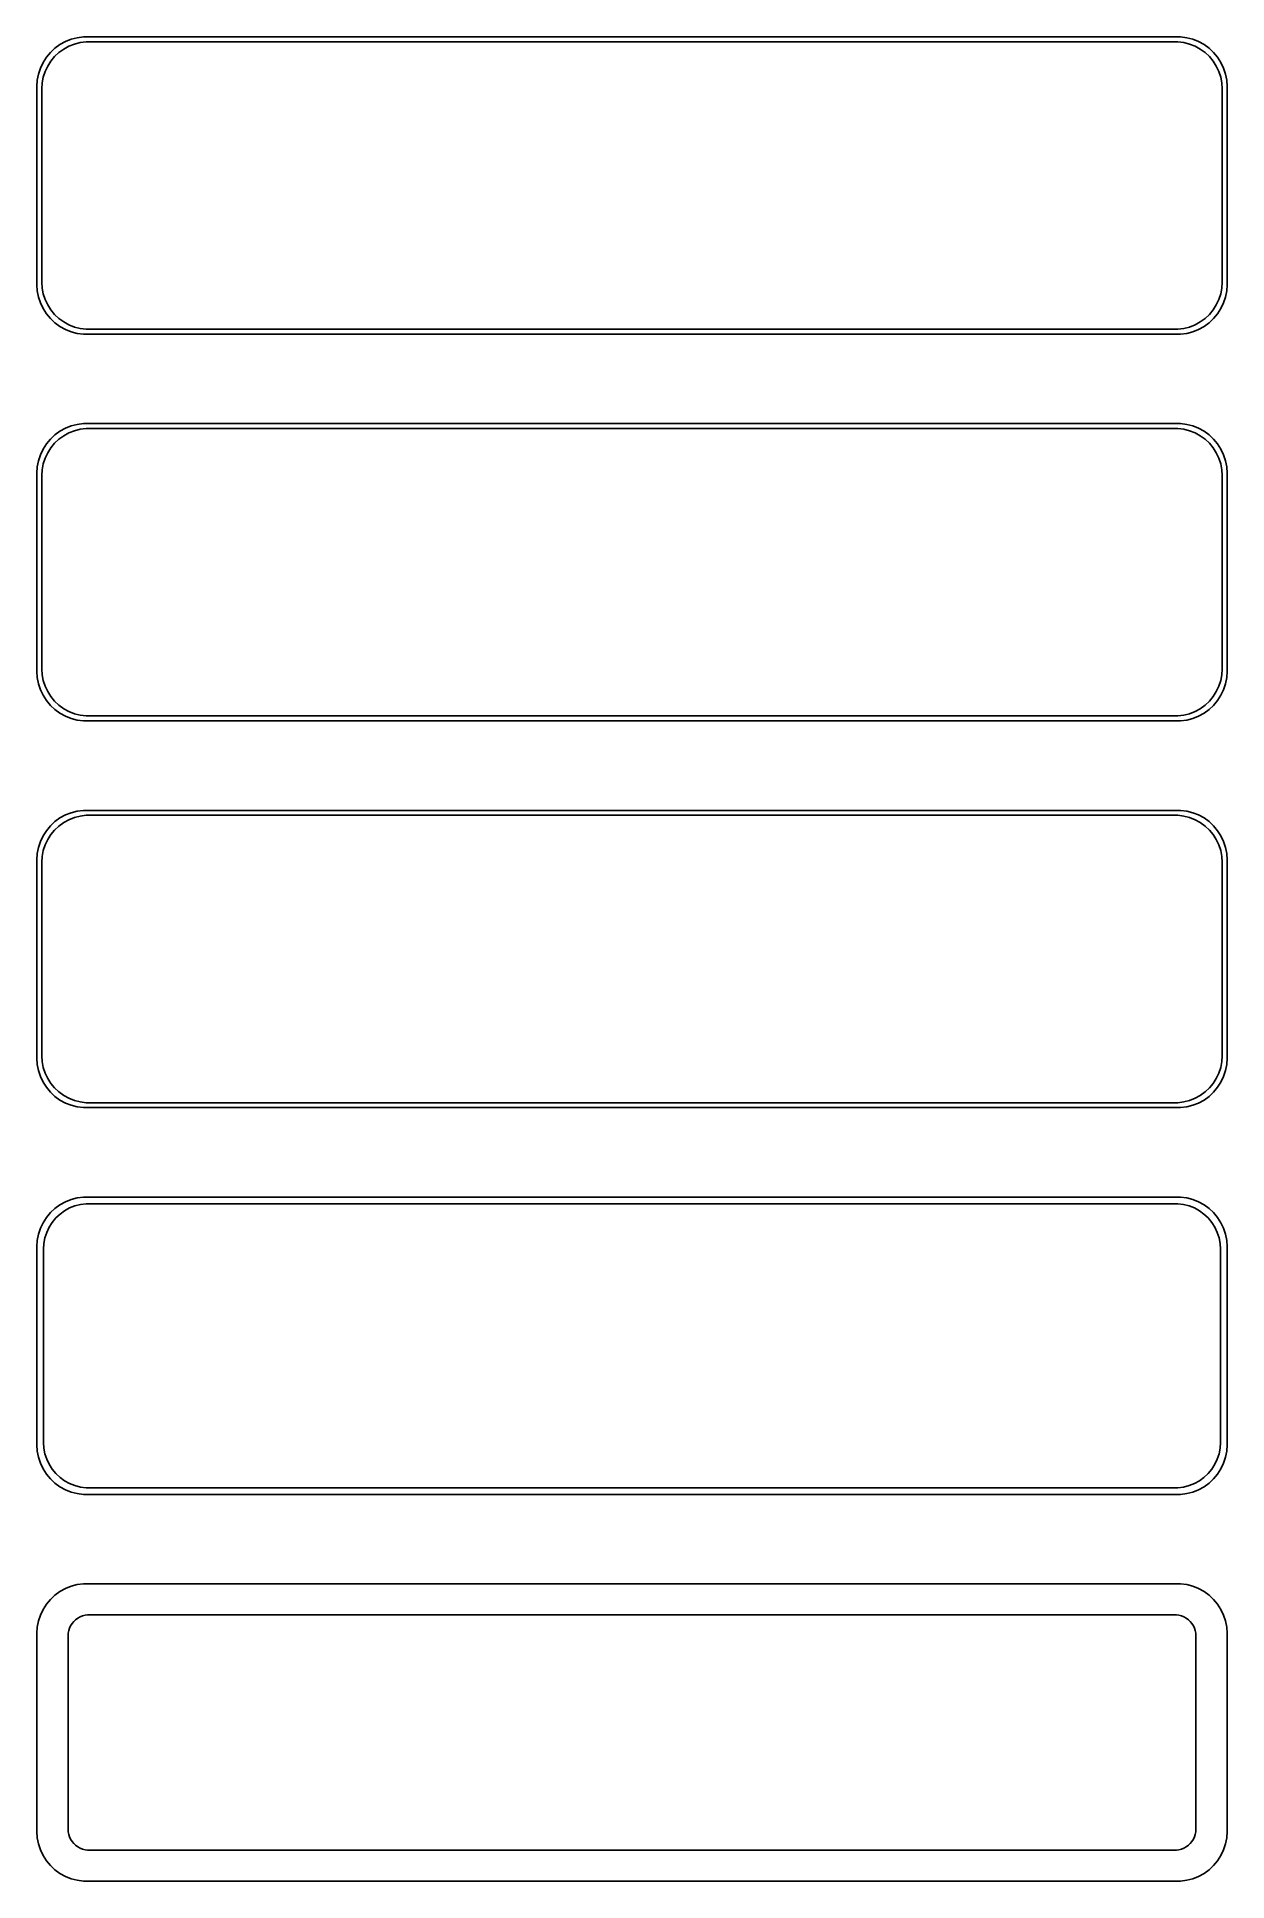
# Model space of a CAD drawing. Header units: metres. Extents: x -60 to 60, y 180 to 366.
import ezdxf

# ---------------------------------------------------------------- set-up
doc = ezdxf.new("R2010")
doc.units = ezdxf.units.M

msp = doc.modelspace()

# ---------------------------------------------------------------- linework, layer by layer
for p, q in [((-58.1871, 364.853), (-58.6448, 364.423)), ((-57.6791, 365.222), (-58.1871, 364.853)), ((-57.7778, 364.41), (-57.2952, 364.761)), ((-57.1289, 365.524), (-57.6791, 365.222)), ((-57.2952, 364.761), (-56.7724, 365.048)), ((-56.5451, 365.755), (-57.1289, 365.524)), ((-56.7724, 365.048), (-56.2178, 365.268)), ((-55.9369, 365.911), (-56.5451, 365.755)), ((-56.2178, 365.268), (-55.6401, 365.416)), ((-55.3139, 365.99), (-55.9369, 365.911)), ((-55.6401, 365.416), (-55.0482, 365.491)), ((55.3139, 365.99), (-55.3139, 365.99)), ((-55.0482, 365.491), (55.0482, 365.491)), ((55.0482, 365.491), (55.6401, 365.416)), ((55.9369, 365.911), (55.3139, 365.99)), ((55.6401, 365.416), (56.2178, 365.268)), ((56.5451, 365.755), (55.9369, 365.911)), ((56.2178, 365.268), (56.7724, 365.048)), ((57.1289, 365.524), (56.5451, 365.755)), ((56.7724, 365.048), (57.2952, 364.761)), ((57.6791, 365.222), (57.1289, 365.524)), ((57.2952, 364.761), (57.7778, 364.41)), ((58.1871, 364.853), (57.6791, 365.222)), ((58.6448, 364.423), (58.1871, 364.853)), ((-59.6489, 362.841), (-59.8429, 362.243)), ((-59.3815, 363.409), (-59.6489, 362.841)), ((-59.0451, 363.939), (-59.3815, 363.409)), ((-59.1664, 362.499), (-58.9124, 363.038)), ((-58.6448, 364.423), (-59.0451, 363.939)), ((-58.9124, 363.038), (-58.5928, 363.542)), ((-58.5928, 363.542), (-58.2126, 364.002)), ((-58.2126, 364.002), (-57.7778, 364.41)), ((57.7778, 364.41), (58.2126, 364.002)), ((58.2126, 364.002), (58.5928, 363.542)), ((58.5928, 363.542), (58.9124, 363.038)), ((59.0451, 363.939), (58.6448, 364.423)), ((58.9124, 363.038), (59.1664, 362.499)), ((59.3815, 363.409), (59.0451, 363.939)), ((59.6489, 362.841), (59.3815, 363.409)), ((59.8429, 362.243), (59.6489, 362.841)), ((-59.9606, 361.627), (-60, 361)), ((-60, 361), (-60, 341)), ((-59.8429, 362.243), (-59.9606, 361.627)), ((-59.5, 360.75), (-59.4625, 361.345)), ((-59.4625, 361.345), (-59.3508, 361.931)), ((-59.3508, 361.931), (-59.1664, 362.499)), ((59.1664, 362.499), (59.3508, 361.931)), ((59.3508, 361.931), (59.4625, 361.345)), ((59.4625, 361.345), (59.5, 360.75)), ((59.9606, 361.627), (59.8429, 362.243)), ((60, 361), (59.9606, 361.627)), ((60, 341), (60, 361)), ((-59.5, 341.25), (-59.5, 360.75)), ((59.5, 360.75), (59.5, 341.25)), ((-60, 341), (-59.9606, 340.373)), ((-59.9606, 340.373), (-59.8429, 339.757)), ((-59.4625, 340.655), (-59.5, 341.25)), ((-59.3508, 340.069), (-59.4625, 340.655)), ((59.4625, 340.655), (59.3508, 340.069)), ((59.5, 341.25), (59.4625, 340.655)), ((59.8429, 339.757), (59.9606, 340.373)), ((59.9606, 340.373), (60, 341)), ((-59.8429, 339.757), (-59.6489, 339.159)), ((-59.6489, 339.159), (-59.3815, 338.591)), ((-59.3815, 338.591), (-59.0451, 338.061)), ((-59.1664, 339.501), (-59.3508, 340.069)), ((-58.9124, 338.962), (-59.1664, 339.501)), ((-58.5928, 338.458), (-58.9124, 338.962)), ((58.9124, 338.962), (58.5928, 338.458)), ((59.1664, 339.501), (58.9124, 338.962)), ((59.0451, 338.061), (59.3815, 338.591)), ((59.3508, 340.069), (59.1664, 339.501)), ((59.3815, 338.591), (59.6489, 339.159)), ((59.6489, 339.159), (59.8429, 339.757)), ((-59.0451, 338.061), (-58.6448, 337.577)), ((-58.6448, 337.577), (-58.1871, 337.147)), ((-58.2126, 337.998), (-58.5928, 338.458)), ((-57.7778, 337.59), (-58.2126, 337.998)), ((-58.1871, 337.147), (-57.6791, 336.778)), ((-57.2952, 337.239), (-57.7778, 337.59)), ((-57.6791, 336.778), (-57.1289, 336.476)), ((-56.7724, 336.952), (-57.2952, 337.239)), ((-56.2178, 336.732), (-56.7724, 336.952)), ((-55.6401, 336.584), (-56.2178, 336.732)), ((56.2178, 336.732), (55.6401, 336.584)), ((56.7724, 336.952), (56.2178, 336.732)), ((57.2952, 337.239), (56.7724, 336.952)), ((57.1289, 336.476), (57.6791, 336.778)), ((57.7778, 337.59), (57.2952, 337.239)), ((57.6791, 336.778), (58.1871, 337.147)), ((58.2126, 337.998), (57.7778, 337.59)), ((58.1871, 337.147), (58.6448, 337.577)), ((58.5928, 338.458), (58.2126, 337.998)), ((58.6448, 337.577), (59.0451, 338.061)), ((-57.1289, 336.476), (-56.5451, 336.245)), ((-56.5451, 336.245), (-55.9369, 336.089)), ((-55.9369, 336.089), (-55.3139, 336.01)), ((-55.0482, 336.509), (-55.6401, 336.584)), ((-55.3139, 336.01), (55.3139, 336.01)), ((55.0482, 336.509), (-55.0482, 336.509)), ((55.6401, 336.584), (55.0482, 336.509)), ((55.3139, 336.01), (55.9369, 336.089)), ((55.9369, 336.089), (56.5451, 336.245)), ((56.5451, 336.245), (57.1289, 336.476)), ((-58.1871, 325.853), (-58.6448, 325.423)), ((-57.6791, 326.222), (-58.1871, 325.853)), ((-57.7778, 325.41), (-57.2952, 325.761)), ((-57.1289, 326.524), (-57.6791, 326.222)), ((-57.2952, 325.761), (-56.7724, 326.048)), ((-56.5451, 326.755), (-57.1289, 326.524)), ((-56.7724, 326.048), (-56.2178, 326.268)), ((-55.9369, 326.911), (-56.5451, 326.755)), ((-56.2178, 326.268), (-55.6401, 326.416)), ((-55.3139, 326.99), (-55.9369, 326.911)), ((-55.6401, 326.416), (-55.0482, 326.491)), ((55.3139, 326.99), (-55.3139, 326.99)), ((-55.0482, 326.491), (55.0482, 326.491)), ((55.0482, 326.491), (55.6401, 326.416)), ((55.9369, 326.911), (55.3139, 326.99)), ((55.6401, 326.416), (56.2178, 326.268)), ((56.5451, 326.755), (55.9369, 326.911)), ((56.2178, 326.268), (56.7724, 326.048)), ((57.1289, 326.524), (56.5451, 326.755)), ((56.7724, 326.048), (57.2952, 325.761)), ((57.6791, 326.222), (57.1289, 326.524)), ((57.2952, 325.761), (57.7778, 325.41)), ((58.1871, 325.853), (57.6791, 326.222)), ((58.6448, 325.423), (58.1871, 325.853)), ((-59.6489, 323.841), (-59.8429, 323.243)), ((-59.3815, 324.409), (-59.6489, 323.841)), ((-59.0451, 324.939), (-59.3815, 324.409)), ((-59.1664, 323.499), (-58.9124, 324.038)), ((-58.6448, 325.423), (-59.0451, 324.939)), ((-58.9124, 324.038), (-58.5928, 324.542)), ((-58.5928, 324.542), (-58.2126, 325.002)), ((-58.2126, 325.002), (-57.7778, 325.41)), ((57.7778, 325.41), (58.2126, 325.002)), ((58.2126, 325.002), (58.5928, 324.542)), ((58.5928, 324.542), (58.9124, 324.038)), ((59.0451, 324.939), (58.6448, 325.423)), ((58.9124, 324.038), (59.1664, 323.499)), ((59.3815, 324.409), (59.0451, 324.939)), ((59.6489, 323.841), (59.3815, 324.409)), ((59.8429, 323.243), (59.6489, 323.841)), ((-59.9606, 322.627), (-60, 322)), ((-60, 322), (-60, 302)), ((-59.8429, 323.243), (-59.9606, 322.627)), ((-59.5, 321.75), (-59.4625, 322.345)), ((-59.5, 302.25), (-59.5, 321.75)), ((-59.4625, 322.345), (-59.3508, 322.931)), ((-59.3508, 322.931), (-59.1664, 323.499)), ((59.1664, 323.499), (59.3508, 322.931)), ((59.3508, 322.931), (59.4625, 322.345)), ((59.4625, 322.345), (59.5, 321.75)), ((59.5, 321.75), (59.5, 302.25)), ((59.9606, 322.627), (59.8429, 323.243)), ((60, 322), (59.9606, 322.627)), ((60, 302), (60, 322)), ((-60, 302), (-59.9606, 301.373)), ((-59.9606, 301.373), (-59.8429, 300.757)), ((-59.4625, 301.655), (-59.5, 302.25)), ((-59.3508, 301.069), (-59.4625, 301.655)), ((59.4625, 301.655), (59.3508, 301.069)), ((59.5, 302.25), (59.4625, 301.655)), ((59.8429, 300.757), (59.9606, 301.373)), ((59.9606, 301.373), (60, 302)), ((-59.8429, 300.757), (-59.6489, 300.159)), ((-59.6489, 300.159), (-59.3815, 299.591)), ((-59.3815, 299.591), (-59.0451, 299.061)), ((-59.1664, 300.501), (-59.3508, 301.069)), ((-58.9124, 299.962), (-59.1664, 300.501)), ((-58.5928, 299.458), (-58.9124, 299.962)), ((-58.2126, 298.998), (-58.5928, 299.458)), ((58.5928, 299.458), (58.2126, 298.998)), ((58.9124, 299.962), (58.5928, 299.458)), ((59.1664, 300.501), (58.9124, 299.962)), ((59.0451, 299.061), (59.3815, 299.591)), ((59.3508, 301.069), (59.1664, 300.501)), ((59.3815, 299.591), (59.6489, 300.159)), ((59.6489, 300.159), (59.8429, 300.757)), ((-59.0451, 299.061), (-58.6448, 298.577)), ((-58.6448, 298.577), (-58.1871, 298.147)), ((-57.7778, 298.59), (-58.2126, 298.998)), ((-58.1871, 298.147), (-57.6791, 297.778)), ((-57.2952, 298.239), (-57.7778, 298.59)), ((-57.6791, 297.778), (-57.1289, 297.476)), ((-56.7724, 297.952), (-57.2952, 298.239)), ((-56.2178, 297.732), (-56.7724, 297.952)), ((-55.6401, 297.584), (-56.2178, 297.732)), ((-55.0482, 297.509), (-55.6401, 297.584)), ((55.6401, 297.584), (55.0482, 297.509)), ((56.2178, 297.732), (55.6401, 297.584)), ((56.7724, 297.952), (56.2178, 297.732)), ((57.2952, 298.239), (56.7724, 297.952)), ((57.1289, 297.476), (57.6791, 297.778)), ((57.7778, 298.59), (57.2952, 298.239)), ((57.6791, 297.778), (58.1871, 298.147)), ((58.2126, 298.998), (57.7778, 298.59)), ((58.1871, 298.147), (58.6448, 298.577)), ((58.6448, 298.577), (59.0451, 299.061)), ((-57.1289, 297.476), (-56.5451, 297.245)), ((-56.5451, 297.245), (-55.9369, 297.089)), ((-55.9369, 297.089), (-55.3139, 297.01)), ((-55.3139, 297.01), (55.3139, 297.01)), ((55.0482, 297.509), (-55.0482, 297.509)), ((55.3139, 297.01), (55.9369, 297.089)), ((55.9369, 297.089), (56.5451, 297.245)), ((56.5451, 297.245), (57.1289, 297.476)), ((-58.6448, 286.423), (-59.0451, 285.939)), ((-58.1871, 286.853), (-58.6448, 286.423)), ((-58.2126, 286.002), (-57.7778, 286.41)), ((-57.6791, 287.222), (-58.1871, 286.853)), ((-57.7778, 286.41), (-57.2952, 286.761)), ((-57.1289, 287.524), (-57.6791, 287.222)), ((-57.2952, 286.761), (-56.7724, 287.048)), ((-56.5451, 287.755), (-57.1289, 287.524)), ((-56.7724, 287.048), (-56.2178, 287.268)), ((-55.9369, 287.911), (-56.5451, 287.755)), ((-56.2178, 287.268), (-55.6401, 287.416)), ((-55.3139, 287.99), (-55.9369, 287.911)), ((-55.6401, 287.416), (-55.0482, 287.491)), ((55.3139, 287.99), (-55.3139, 287.99)), ((-55.0482, 287.491), (55.0482, 287.491)), ((55.0482, 287.491), (55.6401, 287.416)), ((55.9369, 287.911), (55.3139, 287.99)), ((55.6401, 287.416), (56.2178, 287.268)), ((56.5451, 287.755), (55.9369, 287.911)), ((56.2178, 287.268), (56.7724, 287.048)), ((57.1289, 287.524), (56.5451, 287.755)), ((56.7724, 287.048), (57.2952, 286.761)), ((57.6791, 287.222), (57.1289, 287.524)), ((57.2952, 286.761), (57.7778, 286.41)), ((58.1871, 286.853), (57.6791, 287.222)), ((57.7778, 286.41), (58.2126, 286.002)), ((58.6448, 286.423), (58.1871, 286.853)), ((59.0451, 285.939), (58.6448, 286.423)), ((-59.6489, 284.841), (-59.8429, 284.243)), ((-59.3815, 285.409), (-59.6489, 284.841)), ((-59.0451, 285.939), (-59.3815, 285.409)), ((-59.1664, 284.499), (-58.9124, 285.038)), ((-58.9124, 285.038), (-58.5928, 285.542)), ((-58.5928, 285.542), (-58.2126, 286.002)), ((58.2126, 286.002), (58.5928, 285.542)), ((58.5928, 285.542), (58.9124, 285.038)), ((58.9124, 285.038), (59.1664, 284.499)), ((59.3815, 285.409), (59.0451, 285.939)), ((59.6489, 284.841), (59.3815, 285.409)), ((59.8429, 284.243), (59.6489, 284.841)), ((-59.9606, 283.627), (-60, 283)), ((-60, 283), (-60, 263)), ((-59.8429, 284.243), (-59.9606, 283.627)), ((-59.5, 282.75), (-59.4625, 283.345)), ((-59.5, 263.25), (-59.5, 282.75)), ((-59.4625, 283.345), (-59.3508, 283.931)), ((-59.3508, 283.931), (-59.1664, 284.499)), ((59.1664, 284.499), (59.3508, 283.931)), ((59.3508, 283.931), (59.4625, 283.345)), ((59.4625, 283.345), (59.5, 282.75)), ((59.5, 282.75), (59.5, 263.25)), ((59.9606, 283.627), (59.8429, 284.243)), ((60, 283), (59.9606, 283.627)), ((60, 263), (60, 283)), ((-60, 263), (-59.9606, 262.373)), ((-59.9606, 262.373), (-59.8429, 261.757)), ((-59.4625, 262.655), (-59.5, 263.25)), ((-59.3508, 262.069), (-59.4625, 262.655)), ((59.4625, 262.655), (59.3508, 262.069)), ((59.5, 263.25), (59.4625, 262.655)), ((59.8429, 261.757), (59.9606, 262.373)), ((59.9606, 262.373), (60, 263)), ((-59.8429, 261.757), (-59.6489, 261.159)), ((-59.6489, 261.159), (-59.3815, 260.591)), ((-59.3815, 260.591), (-59.0451, 260.061)), ((-59.1664, 261.501), (-59.3508, 262.069)), ((-58.9124, 260.962), (-59.1664, 261.501)), ((-58.5928, 260.458), (-58.9124, 260.962)), ((-58.2126, 259.998), (-58.5928, 260.458)), ((58.5928, 260.458), (58.2126, 259.998)), ((58.9124, 260.962), (58.5928, 260.458)), ((59.1664, 261.501), (58.9124, 260.962)), ((59.0451, 260.061), (59.3815, 260.591)), ((59.3508, 262.069), (59.1664, 261.501)), ((59.3815, 260.591), (59.6489, 261.159)), ((59.6489, 261.159), (59.8429, 261.757)), ((-59.0451, 260.061), (-58.6448, 259.577)), ((-58.6448, 259.577), (-58.1871, 259.147)), ((-57.7778, 259.59), (-58.2126, 259.998)), ((-58.1871, 259.147), (-57.6791, 258.778)), ((-57.2952, 259.239), (-57.7778, 259.59)), ((-57.6791, 258.778), (-57.1289, 258.476)), ((-56.7724, 258.952), (-57.2952, 259.239)), ((-56.2178, 258.732), (-56.7724, 258.952)), ((-55.6401, 258.584), (-56.2178, 258.732)), ((-55.0482, 258.509), (-55.6401, 258.584)), ((55.6401, 258.584), (55.0482, 258.509)), ((56.2178, 258.732), (55.6401, 258.584)), ((56.7724, 258.952), (56.2178, 258.732)), ((57.2952, 259.239), (56.7724, 258.952)), ((57.1289, 258.476), (57.6791, 258.778)), ((57.7778, 259.59), (57.2952, 259.239)), ((57.6791, 258.778), (58.1871, 259.147)), ((58.2126, 259.998), (57.7778, 259.59)), ((58.1871, 259.147), (58.6448, 259.577)), ((58.6448, 259.577), (59.0451, 260.061)), ((-57.1289, 258.476), (-56.5451, 258.245)), ((-56.5451, 258.245), (-55.9369, 258.089)), ((-55.9369, 258.089), (-55.3139, 258.01)), ((-55.3139, 258.01), (55.3139, 258.01)), ((55.0482, 258.509), (-55.0482, 258.509)), ((55.3139, 258.01), (55.9369, 258.089)), ((55.9369, 258.089), (56.5451, 258.245)), ((56.5451, 258.245), (57.1289, 258.476)), ((-58.6448, 247.423), (-59.0451, 246.939)), ((-58.1871, 247.853), (-58.6448, 247.423)), ((-57.6791, 248.222), (-58.1871, 247.853)), ((-57.1289, 248.524), (-57.6791, 248.222)), ((-57.6684, 247.278), (-57.2032, 247.616)), ((-57.2032, 247.616), (-56.6994, 247.893)), ((-56.5451, 248.755), (-57.1289, 248.524)), ((-56.6994, 247.893), (-56.1648, 248.104)), ((-55.9369, 248.911), (-56.5451, 248.755)), ((-56.1648, 248.104), (-55.6079, 248.247)), ((-55.3139, 248.99), (-55.9369, 248.911)), ((-55.6079, 248.247), (-55.0375, 248.319)), ((55.3139, 248.99), (-55.3139, 248.99)), ((-55.0375, 248.319), (55.0375, 248.319)), ((55.0375, 248.319), (55.6079, 248.247)), ((55.9369, 248.911), (55.3139, 248.99)), ((55.6079, 248.247), (56.1648, 248.104)), ((56.5451, 248.755), (55.9369, 248.911)), ((56.1648, 248.104), (56.6994, 247.893)), ((57.1289, 248.524), (56.5451, 248.755)), ((56.6994, 247.893), (57.2032, 247.616)), ((57.6791, 248.222), (57.1289, 248.524)), ((57.2032, 247.616), (57.6684, 247.278)), ((58.1871, 247.853), (57.6791, 248.222)), ((58.6448, 247.423), (58.1871, 247.853)), ((59.0451, 246.939), (58.6448, 247.423)), ((-59.6489, 245.841), (-59.8429, 245.243)), ((-59.3815, 246.409), (-59.6489, 245.841)), ((-59.0451, 246.939), (-59.3815, 246.409)), ((-59.0069, 245.435), (-58.7621, 245.956)), ((-58.7621, 245.956), (-58.454, 246.441)), ((-58.454, 246.441), (-58.0875, 246.884)), ((-58.0875, 246.884), (-57.6684, 247.278)), ((57.6684, 247.278), (58.0875, 246.884)), ((58.0875, 246.884), (58.454, 246.441)), ((58.454, 246.441), (58.7621, 245.956)), ((58.7621, 245.956), (59.0069, 245.435)), ((59.3815, 246.409), (59.0451, 246.939)), ((59.6489, 245.841), (59.3815, 246.409)), ((59.8429, 245.243), (59.6489, 245.841)), ((-59.9606, 244.627), (-60, 244)), ((-60, 244), (-60, 224)), ((-59.8429, 245.243), (-59.9606, 244.627)), ((-59.3284, 243.75), (-59.2923, 244.324)), ((-59.3284, 224.25), (-59.3284, 243.75)), ((-59.2923, 244.324), (-59.1846, 244.889)), ((-59.1846, 244.889), (-59.0069, 245.435)), ((59.0069, 245.435), (59.1846, 244.889)), ((59.1846, 244.889), (59.2923, 244.324)), ((59.2923, 244.324), (59.3284, 243.75)), ((59.3284, 243.75), (59.3284, 224.25)), ((59.9606, 244.627), (59.8429, 245.243)), ((60, 244), (59.9606, 244.627)), ((60, 224), (60, 244)), ((-60, 224), (-59.9606, 223.373)), ((-59.9606, 223.373), (-59.8429, 222.757)), ((-59.2923, 223.676), (-59.3284, 224.25)), ((-59.1846, 223.111), (-59.2923, 223.676)), ((59.2923, 223.676), (59.1846, 223.111)), ((59.3284, 224.25), (59.2923, 223.676)), ((59.8429, 222.757), (59.9606, 223.373)), ((59.9606, 223.373), (60, 224)), ((-59.8429, 222.757), (-59.6489, 222.159)), ((-59.6489, 222.159), (-59.3815, 221.591)), ((-59.3815, 221.591), (-59.0451, 221.061)), ((-59.0069, 222.565), (-59.1846, 223.111)), ((-58.7621, 222.044), (-59.0069, 222.565)), ((-58.454, 221.559), (-58.7621, 222.044)), ((-58.0875, 221.116), (-58.454, 221.559)), ((58.454, 221.559), (58.0875, 221.116)), ((58.7621, 222.044), (58.454, 221.559)), ((59.0069, 222.565), (58.7621, 222.044)), ((59.1846, 223.111), (59.0069, 222.565)), ((59.0451, 221.061), (59.3815, 221.591)), ((59.3815, 221.591), (59.6489, 222.159)), ((59.6489, 222.159), (59.8429, 222.757)), ((-59.0451, 221.061), (-58.6448, 220.577)), ((-58.6448, 220.577), (-58.1871, 220.147)), ((-58.1871, 220.147), (-57.6791, 219.778)), ((-57.6684, 220.722), (-58.0875, 221.116)), ((-57.6791, 219.778), (-57.1289, 219.476)), ((-57.2032, 220.384), (-57.6684, 220.722)), ((-56.6994, 220.107), (-57.2032, 220.384)), ((-57.1289, 219.476), (-56.5451, 219.245)), ((-56.1648, 219.896), (-56.6994, 220.107)), ((-55.6079, 219.753), (-56.1648, 219.896)), ((-55.0375, 219.681), (-55.6079, 219.753)), ((55.0375, 219.681), (-55.0375, 219.681)), ((55.6079, 219.753), (55.0375, 219.681)), ((56.1648, 219.896), (55.6079, 219.753)), ((56.6994, 220.107), (56.1648, 219.896)), ((56.5451, 219.245), (57.1289, 219.476)), ((57.2032, 220.384), (56.6994, 220.107)), ((57.1289, 219.476), (57.6791, 219.778)), ((57.6684, 220.722), (57.2032, 220.384)), ((58.0875, 221.116), (57.6684, 220.722)), ((57.6791, 219.778), (58.1871, 220.147)), ((58.1871, 220.147), (58.6448, 220.577)), ((58.6448, 220.577), (59.0451, 221.061)), ((-56.5451, 219.245), (-55.9369, 219.089)), ((-55.9369, 219.089), (-55.3139, 219.01)), ((-55.3139, 219.01), (55.3139, 219.01)), ((55.3139, 219.01), (55.9369, 219.089)), ((55.9369, 219.089), (56.5451, 219.245)), ((-58.6448, 208.423), (-59.0451, 207.939)), ((-58.1871, 208.853), (-58.6448, 208.423)), ((-57.6791, 209.222), (-58.1871, 208.853)), ((-57.1289, 209.524), (-57.6791, 209.222)), ((-56.5451, 209.755), (-57.1289, 209.524)), ((-55.9369, 209.911), (-56.5451, 209.755)), ((-55.3139, 209.99), (-55.9369, 209.911)), ((55.3139, 209.99), (-55.3139, 209.99)), ((55.9369, 209.911), (55.3139, 209.99)), ((56.5451, 209.755), (55.9369, 209.911)), ((57.1289, 209.524), (56.5451, 209.755)), ((57.6791, 209.222), (57.1289, 209.524)), ((58.1871, 208.853), (57.6791, 209.222)), ((58.6448, 208.423), (58.1871, 208.853)), ((59.0451, 207.939), (58.6448, 208.423)), ((-59.6489, 206.841), (-59.8429, 206.243)), ((-59.3815, 207.409), (-59.6489, 206.841)), ((-59.0451, 207.939), (-59.3815, 207.409)), ((-56.0947, 206.375), (-55.8804, 206.531)), ((-55.8804, 206.531), (-55.6482, 206.659)), ((-55.6482, 206.659), (-55.4019, 206.756)), ((-55.4019, 206.756), (-55.1453, 206.822)), ((-55.1453, 206.822), (-54.8825, 206.855)), ((-54.8825, 206.855), (54.8825, 206.855)), ((54.8825, 206.855), (55.1453, 206.822)), ((55.1453, 206.822), (55.4019, 206.756)), ((55.4019, 206.756), (55.6482, 206.659)), ((55.6482, 206.659), (55.8804, 206.531)), ((55.8804, 206.531), (56.0947, 206.375)), ((59.3815, 207.409), (59.0451, 207.939)), ((59.6489, 206.841), (59.3815, 207.409)), ((59.8429, 206.243), (59.6489, 206.841)), ((-59.9606, 205.627), (-60, 205)), ((-60, 205), (-60, 185)), ((-59.8429, 206.243), (-59.9606, 205.627)), ((-56.8596, 204.75), (-56.843, 205.014)), ((-56.8596, 185.25), (-56.8596, 204.75)), ((-56.843, 205.014), (-56.7934, 205.275)), ((-56.7934, 205.275), (-56.7115, 205.527)), ((-56.7115, 205.527), (-56.5987, 205.766)), ((-56.5987, 205.766), (-56.4567, 205.99)), ((-56.4567, 205.99), (-56.2879, 206.194)), ((-56.2879, 206.194), (-56.0947, 206.375)), ((56.0947, 206.375), (56.2879, 206.194)), ((56.2879, 206.194), (56.4567, 205.99)), ((56.4567, 205.99), (56.5987, 205.766)), ((56.5987, 205.766), (56.7115, 205.527)), ((56.7115, 205.527), (56.7934, 205.275)), ((56.7934, 205.275), (56.843, 205.014)), ((56.843, 205.014), (56.8596, 204.75)), ((56.8596, 204.75), (56.8596, 185.25)), ((59.9606, 205.627), (59.8429, 206.243)), ((60, 205), (59.9606, 205.627)), ((60, 185), (60, 205)), ((-60, 185), (-59.9606, 184.373)), ((-59.9606, 184.373), (-59.8429, 183.757)), ((-56.843, 184.986), (-56.8596, 185.25)), ((-56.7934, 184.725), (-56.843, 184.986)), ((-56.7115, 184.473), (-56.7934, 184.725)), ((-56.5987, 184.234), (-56.7115, 184.473)), ((-56.4567, 184.01), (-56.5987, 184.234)), ((56.5987, 184.234), (56.4567, 184.01)), ((56.7115, 184.473), (56.5987, 184.234)), ((56.7934, 184.725), (56.7115, 184.473)), ((56.843, 184.986), (56.7934, 184.725)), ((56.8596, 185.25), (56.843, 184.986)), ((59.8429, 183.757), (59.9606, 184.373)), ((59.9606, 184.373), (60, 185)), ((-59.8429, 183.757), (-59.6489, 183.159)), ((-59.6489, 183.159), (-59.3815, 182.591)), ((-59.3815, 182.591), (-59.0451, 182.061)), ((-56.2879, 183.806), (-56.4567, 184.01)), ((-56.0947, 183.625), (-56.2879, 183.806)), ((-55.8804, 183.469), (-56.0947, 183.625)), ((-55.6482, 183.341), (-55.8804, 183.469)), ((-55.4019, 183.244), (-55.6482, 183.341)), ((-55.1453, 183.178), (-55.4019, 183.244)), ((-54.8825, 183.145), (-55.1453, 183.178)), ((54.8825, 183.145), (-54.8825, 183.145)), ((55.1453, 183.178), (54.8825, 183.145)), ((55.4019, 183.244), (55.1453, 183.178)), ((55.6482, 183.341), (55.4019, 183.244)), ((55.8804, 183.469), (55.6482, 183.341)), ((56.0947, 183.625), (55.8804, 183.469)), ((56.2879, 183.806), (56.0947, 183.625)), ((56.4567, 184.01), (56.2879, 183.806)), ((59.0451, 182.061), (59.3815, 182.591)), ((59.3815, 182.591), (59.6489, 183.159)), ((59.6489, 183.159), (59.8429, 183.757)), ((-59.0451, 182.061), (-58.6448, 181.577)), ((-58.6448, 181.577), (-58.1871, 181.147)), ((-58.1871, 181.147), (-57.6791, 180.778)), ((-57.6791, 180.778), (-57.1289, 180.476)), ((-57.1289, 180.476), (-56.5451, 180.245)), ((56.5451, 180.245), (57.1289, 180.476)), ((57.1289, 180.476), (57.6791, 180.778)), ((57.6791, 180.778), (58.1871, 181.147)), ((58.1871, 181.147), (58.6448, 181.577)), ((58.6448, 181.577), (59.0451, 182.061)), ((-56.5451, 180.245), (-55.9369, 180.089)), ((-55.9369, 180.089), (-55.3139, 180.01)), ((-55.3139, 180.01), (55.3139, 180.01)), ((55.3139, 180.01), (55.9369, 180.089)), ((55.9369, 180.089), (56.5451, 180.245))]:
    msp.add_line(p, q)

doc.saveas('drawing.dxf')
